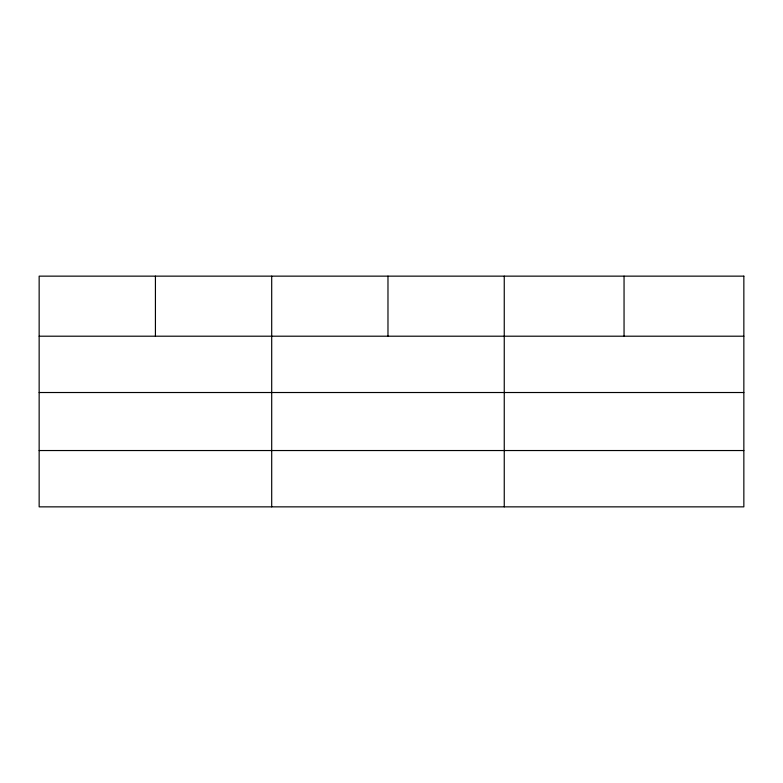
<?xml version="1.0" encoding="UTF-8"?>
<svg xmlns="http://www.w3.org/2000/svg" width="783" height="783" viewBox="0 0 783 783"><rect width="100%" height="100%" fill="white"/><g stroke="black" fill="none" stroke-linecap="round" stroke-linejoin="round"><path stroke-width="1.17" d="M39.15 336.201L743.85 336.201M39.15 392.518L743.85 392.518M39.15 450.538L743.85 450.538M624.051 276.145L624.051 336.201M504.252 276.145L504.252 506.855M387.976 276.145L387.976 336.201M271.701 276.145L271.701 506.855M155.425 276.145L155.425 336.201M743.85 276.145L39.15 276.145L39.15 506.855L743.85 506.855L743.85 276.145"/></g></svg>
